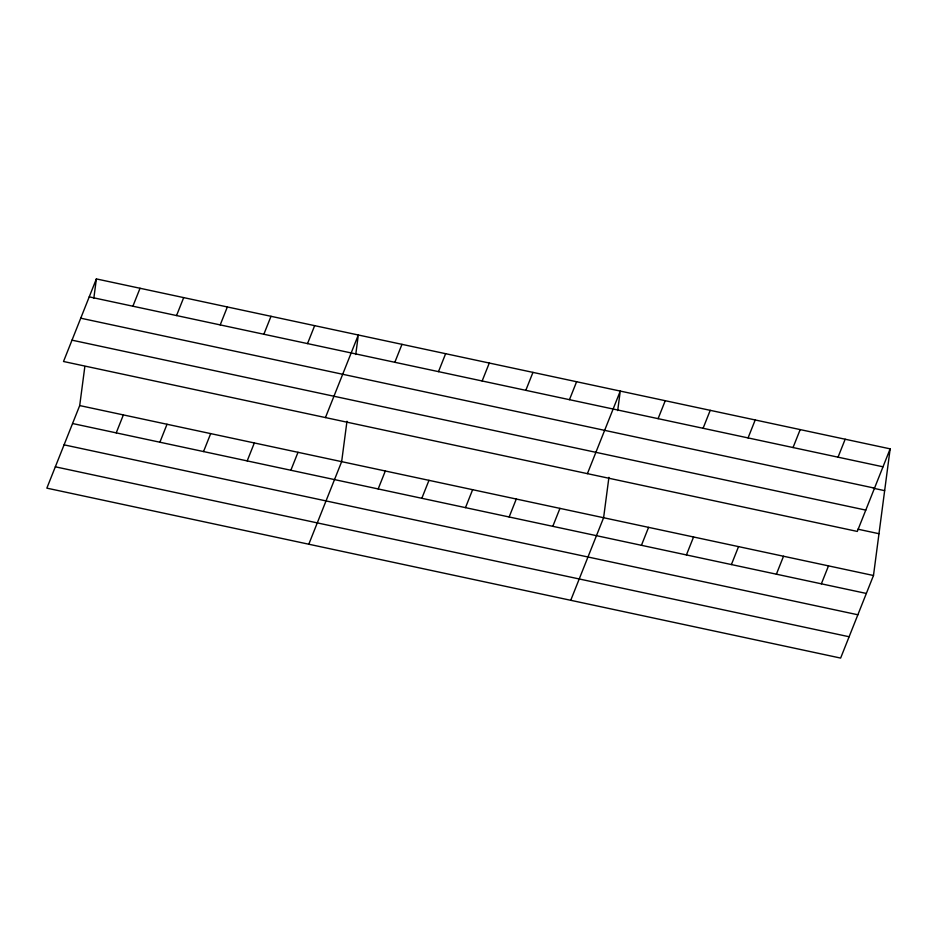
<?xml version="1.0" encoding="UTF-8"?>
<svg xmlns="http://www.w3.org/2000/svg" width="937" height="937" viewBox="0 0 937 937"><rect width="100%" height="100%" fill="white"/><g stroke="black" fill="none" stroke-linecap="round" stroke-linejoin="round"><path stroke-width="1.41" d="M890.15 448.858L857.296 531.431L63.517 361.495L96.37 278.921L890.15 448.858L873.483 575.505L840.63 658.079L46.85 488.142L79.704 405.569L84.845 366.566M93.805 298.423L96.37 278.921M346.971 421.252L341.654 461.648L308.8 544.221M355.755 354.502L358.321 335.001L325.455 417.574M608.921 477.331L603.604 517.728L570.738 600.301M617.694 410.582L620.271 391.08L587.405 473.653M132.89 306.212L140.035 288.268M116.223 432.871L123.368 414.915M176.543 315.558L183.687 297.615M159.887 442.217L167.02 424.262M220.207 324.905L227.351 306.961M203.54 451.564L210.684 433.608M263.859 334.251L271.004 316.308M247.192 460.91L254.337 442.955M307.523 343.598L314.656 325.654M290.857 470.257L298.001 452.302M394.84 362.291L401.973 344.347M378.173 488.95L385.318 470.995M438.493 371.638L445.637 353.694M421.826 498.297L428.97 480.341M482.145 380.984L489.29 363.041M465.49 507.643L472.635 489.688M525.809 390.331L532.954 372.387M509.142 516.99L516.287 499.034M569.462 399.677L576.606 381.734M552.807 526.325L559.939 508.381M658.102 418.652L665.247 400.708M641.435 545.311L648.58 527.355M703.09 428.291L710.223 410.336M686.423 554.938L693.567 536.983M748.066 437.919L755.21 419.963M731.399 564.566L738.543 546.622M793.042 447.546L800.186 429.603M776.386 574.194L783.519 556.25M838.029 457.174L845.174 439.23M821.362 583.821L828.507 565.878M89.226 296.865L883.005 466.802M80.746 318.193L874.526 488.13M873.401 488.247L884.645 490.648M71.997 340.166L865.776 510.103M857.905 529.194L878.988 533.715M79.704 405.569L873.483 575.505M72.571 423.524L866.338 593.449M64.079 444.841L857.859 614.777M55.342 466.813L849.109 636.75"/></g></svg>
